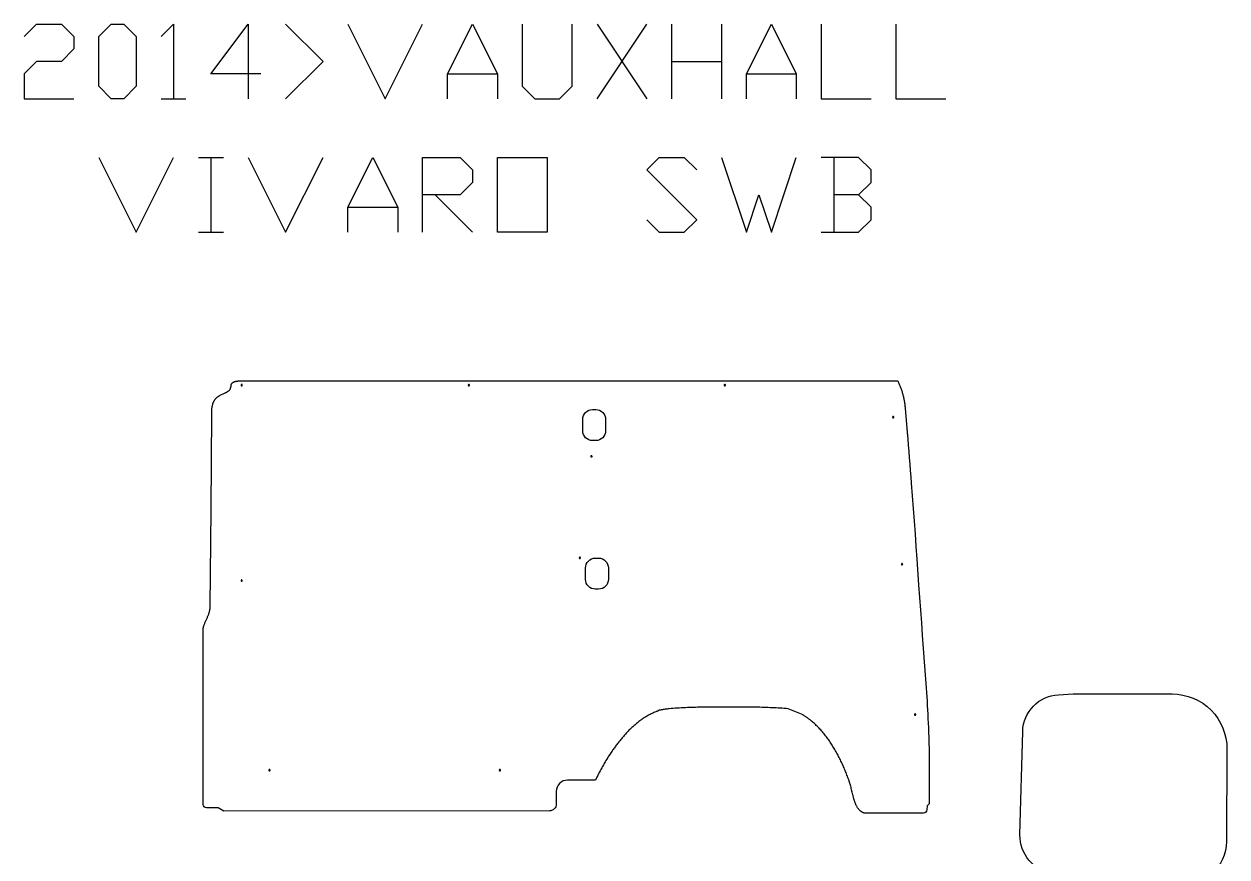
# Model space of a CAD drawing. Extents: x 808 to 5968, y -4269 to 1541.
# Drawn here: x 2157 to 5837, y -1007 to 1541 of the extents above; entities that cross this region are included whole.
import ezdxf

# ---------------------------------------------------------------- set-up
doc = ezdxf.new("R2010")
doc.units = 0
doc.layers.add('Default Layer', color=1, linetype='CONTINUOUS')

msp = doc.modelspace()

# ---------------------------------------------------------------- linework, layer by layer
at = {"layer": 'Default Layer'}
for points in [[(2157.4, 1502.7), (2195.5, 1540.8), (2271.7, 1540.8), (2309.8, 1502.7), (2309.8, 1464.6), (2271.7, 1426.5), (2195.5, 1426.5), (2157.4, 1388.4), (2157.4, 1312.2), (2309.8, 1312.2)], [(2576.5, 1502.7), (2614.6, 1540.8), (2614.6, 1312.2)], [(2881.3, 1388.4), (2728.9, 1388.4), (2843.2, 1540.8), (2843.2, 1312.2)], [(2957.5, 1540.8), (3071.8, 1426.5), (2957.5, 1312.2)], [(3148, 1540.8), (3262.3, 1312.2), (3376.6, 1540.8)], [(3452.8, 1312.2), (3452.8, 1388.4), (3529, 1540.8), (3605.2, 1388.4), (3605.2, 1312.2)], [(3681.4, 1540.8), (3681.4, 1350.3), (3719.5, 1312.2), (3795.7, 1312.2), (3833.8, 1350.3), (3833.8, 1540.8)], [(3910, 1312.2), (4062.4, 1540.8)], [(3910, 1540.8), (4062.4, 1312.2)], [(4138.6, 1312.2), (4138.6, 1540.8)], [(4291, 1540.8), (4291, 1312.2)], [(4367.2, 1312.2), (4367.2, 1388.4), (4443.4, 1540.8), (4519.6, 1388.4), (4519.6, 1312.2)], [(4595.8, 1540.8), (4595.8, 1312.2), (4748.2, 1312.2)], [(4824.4, 1540.8), (4824.4, 1312.2), (4976.8, 1312.2)], [(4138.6, 1426.5), (4291, 1426.5)], [(3452.8, 1388.4), (3605.2, 1388.4)], [(4367.2, 1388.4), (4519.6, 1388.4)], [(2576.5, 1312.2), (2652.7, 1312.2)], [(2386, 1132.6), (2500.3, 904), (2614.6, 1132.6)], [(2690.8, 1132.6), (2767, 1132.6)], [(2728.9, 1132.6), (2728.9, 904)], [(2843.2, 1132.6), (2957.5, 904), (3071.8, 1132.6)], [(3148, 904), (3148, 980.2), (3224.2, 1132.6), (3300.4, 980.2), (3300.4, 904)], [(3376.6, 904), (3376.6, 1132.6), (3490.9, 1132.6), (3529, 1094.5), (3529, 1056.4), (3490.9, 1018.3), (3376.6, 1018.3)], [(4062.4, 942.1), (4100.5, 904), (4176.7, 904), (4214.8, 942.1), (4062.4, 1094.5), (4100.5, 1132.6), (4176.7, 1132.6), (4214.8, 1094.5)], [(4291, 1132.6), (4367.2, 904), (4405.3, 1018.3), (4443.4, 904), (4519.6, 1132.6)], [(4710.1, 1018.3), (4748.2, 1056.4), (4748.2, 1094.5), (4710.1, 1132.6), (4595.8, 1132.6)], [(4633.9, 1132.6), (4633.9, 904)], [(3414.7, 1018.3), (3529, 904)], [(4595.8, 904), (4710.1, 904), (4748.2, 942.1), (4748.2, 980.2), (4710.1, 1018.3), (4633.9, 1018.3)], [(3148, 980.2), (3300.4, 980.2)], [(2690.8, 904), (2767, 904)]]:
    msp.add_lwpolyline(points, dxfattribs=at)
for points in [[(2424.1, 1312.2), (2386, 1350.3), (2386, 1502.7), (2424.1, 1540.8), (2462.2, 1540.8), (2500.3, 1502.7), (2500.3, 1350.3), (2462.2, 1312.2), (2424.1, 1312.2)], [(3605.2, 904), (3605.2, 1132.6), (3757.6, 1132.6), (3757.6, 904), (3605.2, 904)], [(2825, 436.2), (2825, 436.4), (2824.9, 436.6), (2824.9, 436.8), (2824.8, 436.9), (2824.7, 437.1), (2824.6, 437.3), (2824.5, 437.4), (2824.4, 437.6), (2824.3, 437.7), (2824.1, 437.8), (2823.9, 437.9), (2823.8, 438), (2823.6, 438.1), (2823.4, 438.1), (2823.2, 438.2), (2823, 438.2), (2822.8, 438.2), (2822.6, 438.1), (2822.4, 438.1), (2822.2, 438), (2822, 437.9), (2821.9, 437.8), (2821.7, 437.7), (2821.6, 437.6), (2821.4, 437.4), (2821.3, 437.3), (2821.2, 437.1), (2821.1, 436.9), (2821.1, 436.8), (2821, 436.6), (2821, 436.4), (2821, 436.2), (2821, 436), (2821, 435.8), (2821.1, 435.6), (2821.1, 435.4), (2821.2, 435.2), (2821.3, 435), (2821.4, 434.9), (2821.6, 434.7), (2821.7, 434.6), (2821.9, 434.5), (2822, 434.4), (2822.2, 434.3), (2822.4, 434.3), (2822.6, 434.2), (2822.8, 434.2), (2823, 434.2), (2823.2, 434.2), (2823.4, 434.2), (2823.6, 434.3), (2823.8, 434.3), (2823.9, 434.4), (2824.1, 434.5), (2824.3, 434.6), (2824.4, 434.7), (2824.5, 434.9), (2824.6, 435), (2824.7, 435.2), (2824.8, 435.4), (2824.9, 435.6), (2824.9, 435.8), (2825, 436), (2825, 436.2)], [(3520, 436.2), (3520, 436.4), (3519.9, 436.6), (3519.9, 436.8), (3519.8, 436.9), (3519.7, 437.1), (3519.6, 437.3), (3519.5, 437.4), (3519.4, 437.6), (3519.3, 437.7), (3519.1, 437.8), (3518.9, 437.9), (3518.8, 438), (3518.6, 438.1), (3518.4, 438.1), (3518.2, 438.2), (3518, 438.2), (3517.8, 438.2), (3517.6, 438.1), (3517.4, 438.1), (3517.2, 438), (3517, 437.9), (3516.9, 437.8), (3516.7, 437.7), (3516.6, 437.6), (3516.4, 437.4), (3516.3, 437.3), (3516.2, 437.1), (3516.1, 436.9), (3516.1, 436.8), (3516, 436.6), (3516, 436.4), (3516, 436.2), (3516, 436), (3516, 435.8), (3516.1, 435.6), (3516.1, 435.4), (3516.2, 435.2), (3516.3, 435), (3516.4, 434.9), (3516.6, 434.7), (3516.7, 434.6), (3516.9, 434.5), (3517, 434.4), (3517.2, 434.3), (3517.4, 434.3), (3517.6, 434.2), (3517.8, 434.2), (3518, 434.2), (3518.2, 434.2), (3518.4, 434.2), (3518.6, 434.3), (3518.8, 434.3), (3518.9, 434.4), (3519.1, 434.5), (3519.3, 434.6), (3519.4, 434.7), (3519.5, 434.9), (3519.6, 435), (3519.7, 435.2), (3519.8, 435.4), (3519.9, 435.6), (3519.9, 435.8), (3520, 436), (3520, 436.2)], [(4303, 436.2), (4303, 436.4), (4302.9, 436.6), (4302.9, 436.8), (4302.8, 436.9), (4302.7, 437.1), (4302.6, 437.3), (4302.5, 437.4), (4302.4, 437.6), (4302.3, 437.7), (4302.1, 437.8), (4301.9, 437.9), (4301.8, 438), (4301.6, 438.1), (4301.4, 438.1), (4301.2, 438.2), (4301, 438.2), (4300.8, 438.2), (4300.6, 438.1), (4300.4, 438.1), (4300.2, 438), (4300, 437.9), (4299.9, 437.8), (4299.7, 437.7), (4299.6, 437.6), (4299.4, 437.4), (4299.3, 437.3), (4299.2, 437.1), (4299.1, 436.9), (4299.1, 436.8), (4299, 436.6), (4299, 436.4), (4299, 436.2), (4299, 436), (4299, 435.8), (4299.1, 435.6), (4299.1, 435.4), (4299.2, 435.2), (4299.3, 435), (4299.4, 434.9), (4299.6, 434.7), (4299.7, 434.6), (4299.9, 434.5), (4300, 434.4), (4300.2, 434.3), (4300.4, 434.3), (4300.6, 434.2), (4300.8, 434.2), (4301, 434.2), (4301.2, 434.2), (4301.4, 434.2), (4301.6, 434.3), (4301.8, 434.3), (4301.9, 434.4), (4302.1, 434.5), (4302.3, 434.6), (4302.4, 434.7), (4302.5, 434.9), (4302.6, 435), (4302.7, 435.2), (4302.8, 435.4), (4302.9, 435.6), (4302.9, 435.8), (4303, 436), (4303, 436.2)], [(4818, 338.2), (4818, 338.4), (4817.9, 338.6), (4817.9, 338.8), (4817.8, 338.9), (4817.7, 339.1), (4817.6, 339.3), (4817.5, 339.4), (4817.4, 339.6), (4817.3, 339.7), (4817.1, 339.8), (4816.9, 339.9), (4816.8, 340), (4816.6, 340.1), (4816.4, 340.1), (4816.2, 340.2), (4816, 340.2), (4815.8, 340.2), (4815.6, 340.1), (4815.4, 340.1), (4815.2, 340), (4815, 339.9), (4814.9, 339.8), (4814.7, 339.7), (4814.6, 339.6), (4814.4, 339.4), (4814.3, 339.3), (4814.2, 339.1), (4814.1, 338.9), (4814.1, 338.8), (4814, 338.6), (4814, 338.4), (4814, 338.2), (4814, 338), (4814, 337.8), (4814.1, 337.6), (4814.1, 337.4), (4814.2, 337.2), (4814.3, 337), (4814.4, 336.9), (4814.6, 336.7), (4814.7, 336.6), (4814.9, 336.5), (4815, 336.4), (4815.2, 336.3), (4815.4, 336.3), (4815.6, 336.2), (4815.8, 336.2), (4816, 336.2), (4816.2, 336.2), (4816.4, 336.2), (4816.6, 336.3), (4816.8, 336.3), (4816.9, 336.4), (4817.1, 336.5), (4817.3, 336.6), (4817.4, 336.7), (4817.5, 336.9), (4817.6, 337), (4817.7, 337.2), (4817.8, 337.4), (4817.9, 337.6), (4817.9, 337.8), (4818, 338), (4818, 338.2)], [(3895, 218.2), (3895, 218.4), (3894.9, 218.6), (3894.9, 218.8), (3894.8, 218.9), (3894.7, 219.1), (3894.6, 219.3), (3894.5, 219.4), (3894.4, 219.6), (3894.3, 219.7), (3894.1, 219.8), (3893.9, 219.9), (3893.8, 220), (3893.6, 220.1), (3893.4, 220.1), (3893.2, 220.2), (3893, 220.2), (3892.8, 220.2), (3892.6, 220.1), (3892.4, 220.1), (3892.2, 220), (3892, 219.9), (3891.9, 219.8), (3891.7, 219.7), (3891.6, 219.6), (3891.4, 219.4), (3891.3, 219.3), (3891.2, 219.1), (3891.1, 218.9), (3891.1, 218.8), (3891, 218.6), (3891, 218.4), (3891, 218.2), (3891, 218), (3891, 217.8), (3891.1, 217.6), (3891.1, 217.4), (3891.2, 217.2), (3891.3, 217), (3891.4, 216.9), (3891.6, 216.7), (3891.7, 216.6), (3891.9, 216.5), (3892, 216.4), (3892.2, 216.3), (3892.4, 216.3), (3892.6, 216.2), (3892.8, 216.2), (3893, 216.2), (3893.2, 216.2), (3893.4, 216.2), (3893.6, 216.3), (3893.8, 216.3), (3893.9, 216.4), (3894.1, 216.5), (3894.3, 216.6), (3894.4, 216.7), (3894.5, 216.9), (3894.6, 217), (3894.7, 217.2), (3894.8, 217.4), (3894.9, 217.6), (3894.9, 217.8), (3895, 218), (3895, 218.2)], [(3859.5, -92.1), (3859.5, -91.9), (3859.5, -91.7), (3859.4, -91.5), (3859.4, -91.3), (3859.3, -91.2), (3859.2, -91), (3859.1, -90.8), (3858.9, -90.7), (3858.8, -90.6), (3858.7, -90.5), (3858.5, -90.4), (3858.3, -90.3), (3858.1, -90.2), (3857.9, -90.2), (3857.7, -90.1), (3857.5, -90.1), (3857.3, -90.1), (3857.1, -90.2), (3856.9, -90.2), (3856.8, -90.3), (3856.6, -90.4), (3856.4, -90.5), (3856.3, -90.6), (3856.1, -90.7), (3856, -90.8), (3855.9, -91), (3855.8, -91.2), (3855.7, -91.3), (3855.6, -91.5), (3855.6, -91.7), (3855.5, -91.9), (3855.5, -92.1), (3855.5, -92.3), (3855.6, -92.5), (3855.6, -92.7), (3855.7, -92.9), (3855.8, -93.1), (3855.9, -93.2), (3856, -93.4), (3856.1, -93.5), (3856.3, -93.7), (3856.4, -93.8), (3856.6, -93.9), (3856.8, -94), (3856.9, -94), (3857.1, -94.1), (3857.3, -94.1), (3857.5, -94.1), (3857.7, -94.1), (3857.9, -94.1), (3858.1, -94), (3858.3, -94), (3858.5, -93.9), (3858.7, -93.8), (3858.8, -93.7), (3858.9, -93.5), (3859.1, -93.4), (3859.2, -93.2), (3859.3, -93.1), (3859.4, -92.9), (3859.4, -92.7), (3859.5, -92.5), (3859.5, -92.3), (3859.5, -92.1)], [(4845, -111.8), (4845, -111.6), (4844.9, -111.4), (4844.9, -111.2), (4844.8, -111.1), (4844.7, -110.9), (4844.6, -110.7), (4844.5, -110.6), (4844.4, -110.4), (4844.3, -110.3), (4844.1, -110.2), (4843.9, -110.1), (4843.8, -110), (4843.6, -109.9), (4843.4, -109.9), (4843.2, -109.8), (4843, -109.8), (4842.8, -109.8), (4842.6, -109.9), (4842.4, -109.9), (4842.2, -110), (4842, -110.1), (4841.9, -110.2), (4841.7, -110.3), (4841.6, -110.4), (4841.4, -110.6), (4841.3, -110.7), (4841.2, -110.9), (4841.1, -111.1), (4841.1, -111.2), (4841, -111.4), (4841, -111.6), (4841, -111.8), (4841, -112), (4841, -112.2), (4841.1, -112.4), (4841.1, -112.6), (4841.2, -112.8), (4841.3, -113), (4841.4, -113.1), (4841.6, -113.3), (4841.7, -113.4), (4841.9, -113.5), (4842, -113.6), (4842.2, -113.7), (4842.4, -113.7), (4842.6, -113.8), (4842.8, -113.8), (4843, -113.8), (4843.2, -113.8), (4843.4, -113.8), (4843.6, -113.7), (4843.8, -113.7), (4843.9, -113.6), (4844.1, -113.5), (4844.3, -113.4), (4844.4, -113.3), (4844.5, -113.1), (4844.6, -113), (4844.7, -112.8), (4844.8, -112.6), (4844.9, -112.4), (4844.9, -112.2), (4845, -112), (4845, -111.8)], [(2825, -161.8), (2825, -161.6), (2824.9, -161.4), (2824.9, -161.2), (2824.8, -161.1), (2824.7, -160.9), (2824.6, -160.7), (2824.5, -160.6), (2824.4, -160.4), (2824.3, -160.3), (2824.1, -160.2), (2823.9, -160.1), (2823.8, -160), (2823.6, -159.9), (2823.4, -159.9), (2823.2, -159.8), (2823, -159.8), (2822.8, -159.8), (2822.6, -159.9), (2822.4, -159.9), (2822.2, -160), (2822, -160.1), (2821.9, -160.2), (2821.7, -160.3), (2821.6, -160.4), (2821.4, -160.6), (2821.3, -160.7), (2821.2, -160.9), (2821.1, -161.1), (2821.1, -161.2), (2821, -161.4), (2821, -161.6), (2821, -161.8), (2821, -162), (2821, -162.2), (2821.1, -162.4), (2821.1, -162.6), (2821.2, -162.8), (2821.3, -163), (2821.4, -163.1), (2821.6, -163.3), (2821.7, -163.4), (2821.9, -163.5), (2822, -163.6), (2822.2, -163.7), (2822.4, -163.7), (2822.6, -163.8), (2822.8, -163.8), (2823, -163.8), (2823.2, -163.8), (2823.4, -163.8), (2823.6, -163.7), (2823.8, -163.7), (2823.9, -163.6), (2824.1, -163.5), (2824.3, -163.4), (2824.4, -163.3), (2824.5, -163.1), (2824.6, -163), (2824.7, -162.8), (2824.8, -162.6), (2824.9, -162.4), (2824.9, -162.2), (2825, -162), (2825, -161.8)], [(4885, -571.8), (4885, -571.6), (4884.9, -571.4), (4884.9, -571.2), (4884.8, -571.1), (4884.7, -570.9), (4884.6, -570.7), (4884.5, -570.6), (4884.4, -570.4), (4884.3, -570.3), (4884.1, -570.2), (4883.9, -570.1), (4883.8, -570), (4883.6, -569.9), (4883.4, -569.9), (4883.2, -569.8), (4883, -569.8), (4882.8, -569.8), (4882.6, -569.9), (4882.4, -569.9), (4882.2, -570), (4882, -570.1), (4881.9, -570.2), (4881.7, -570.3), (4881.6, -570.4), (4881.4, -570.6), (4881.3, -570.7), (4881.2, -570.9), (4881.1, -571.1), (4881.1, -571.2), (4881, -571.4), (4881, -571.6), (4881, -571.8), (4881, -572), (4881, -572.2), (4881.1, -572.4), (4881.1, -572.6), (4881.2, -572.8), (4881.3, -573), (4881.4, -573.1), (4881.6, -573.3), (4881.7, -573.4), (4881.9, -573.5), (4882, -573.6), (4882.2, -573.7), (4882.4, -573.7), (4882.6, -573.8), (4882.8, -573.8), (4883, -573.8), (4883.2, -573.8), (4883.4, -573.8), (4883.6, -573.7), (4883.8, -573.7), (4883.9, -573.6), (4884.1, -573.5), (4884.3, -573.4), (4884.4, -573.3), (4884.5, -573.1), (4884.6, -573), (4884.7, -572.8), (4884.8, -572.6), (4884.9, -572.4), (4884.9, -572.2), (4885, -572), (4885, -571.8)], [(2910, -741.8), (2910, -741.6), (2909.9, -741.4), (2909.9, -741.2), (2909.8, -741.1), (2909.7, -740.9), (2909.6, -740.7), (2909.5, -740.6), (2909.4, -740.4), (2909.3, -740.3), (2909.1, -740.2), (2908.9, -740.1), (2908.8, -740), (2908.6, -739.9), (2908.4, -739.9), (2908.2, -739.8), (2908, -739.8), (2907.8, -739.8), (2907.6, -739.9), (2907.4, -739.9), (2907.2, -740), (2907, -740.1), (2906.9, -740.2), (2906.7, -740.3), (2906.6, -740.4), (2906.4, -740.6), (2906.3, -740.7), (2906.2, -740.9), (2906.1, -741.1), (2906.1, -741.2), (2906, -741.4), (2906, -741.6), (2906, -741.8), (2906, -742), (2906, -742.2), (2906.1, -742.4), (2906.1, -742.6), (2906.2, -742.8), (2906.3, -743), (2906.4, -743.1), (2906.6, -743.3), (2906.7, -743.4), (2906.9, -743.5), (2907, -743.6), (2907.2, -743.7), (2907.4, -743.7), (2907.6, -743.8), (2907.8, -743.8), (2908, -743.8), (2908.2, -743.8), (2908.4, -743.8), (2908.6, -743.7), (2908.8, -743.7), (2908.9, -743.6), (2909.1, -743.5), (2909.3, -743.4), (2909.4, -743.3), (2909.5, -743.1), (2909.6, -743), (2909.7, -742.8), (2909.8, -742.6), (2909.9, -742.4), (2909.9, -742.2), (2910, -742), (2910, -741.8)], [(3615, -741.8), (3615, -741.6), (3614.9, -741.4), (3614.9, -741.2), (3614.8, -741.1), (3614.7, -740.9), (3614.6, -740.7), (3614.5, -740.6), (3614.4, -740.4), (3614.3, -740.3), (3614.1, -740.2), (3613.9, -740.1), (3613.8, -740), (3613.6, -739.9), (3613.4, -739.9), (3613.2, -739.8), (3613, -739.8), (3612.8, -739.8), (3612.6, -739.9), (3612.4, -739.9), (3612.2, -740), (3612, -740.1), (3611.9, -740.2), (3611.7, -740.3), (3611.6, -740.4), (3611.4, -740.6), (3611.3, -740.7), (3611.2, -740.9), (3611.1, -741.1), (3611.1, -741.2), (3611, -741.4), (3611, -741.6), (3611, -741.8), (3611, -742), (3611, -742.2), (3611.1, -742.4), (3611.1, -742.6), (3611.2, -742.8), (3611.3, -743), (3611.4, -743.1), (3611.6, -743.3), (3611.7, -743.4), (3611.9, -743.5), (3612, -743.6), (3612.2, -743.7), (3612.4, -743.7), (3612.6, -743.8), (3612.8, -743.8), (3613, -743.8), (3613.2, -743.8), (3613.4, -743.8), (3613.6, -743.7), (3613.8, -743.7), (3613.9, -743.6), (3614.1, -743.5), (3614.3, -743.4), (3614.4, -743.3), (3614.5, -743.1), (3614.6, -743), (3614.7, -742.8), (3614.8, -742.6), (3614.9, -742.4), (3614.9, -742.2), (3615, -742), (3615, -741.8)]]:
    msp.add_lwpolyline(points, close=True, dxfattribs=at)
for points in [[(3785.1, -846.1, -0.414214), (3765.1, -866.1), (2768.4, -866.7), (2751.4, -857), (2715.2, -856.9, -0.413634), (2705.2, -846.9), (2705.5, -307.9), (2705.7, -306.8), (2705.9, -305.7), (2706.2, -304.6), (2706.5, -303.6), (2706.7, -302.5), (2707.1, -301.4), (2707.7, -299.3), (2708.4, -297.2), (2709.2, -295.1), (2710, -293), (2710.8, -290.9), (2711.7, -288.9), (2712.5, -286.8), (2713.4, -284.8), (2714.4, -282.7), (2716.2, -278.7), (2718, -274.6), (2718.9, -272.5), (2719.8, -270.5), (2720.6, -268.4), (2721.4, -266.4), (2722.2, -264.3), (2722.9, -262.2), (2723.6, -260.1), (2723.9, -259), (2724.2, -258), (2724.5, -256.9), (2724.8, -255.8), (2725.1, -254.8), (2725.3, -253.7), (2725.5, -252.6), (2725.7, -251.5), (2725.9, -250.4), (2726.1, -249.3), (2726.2, -248.2), (2726.3, -247.1), (2726.4, -246), (2726.5, -244.9), (2726.5, -243.8), (2726.5, -242.6), (2726.5, -241.5), (2726.5, -240.3), (2729.2, 55.1), (2731.8, 350.6), (2731.7, 352.4), (2731.7, 354.3), (2731.7, 356.1), (2731.7, 357.9), (2731.8, 359.8), (2731.8, 361.7), (2732, 363.5), (2732.2, 365.4), (2732.4, 367.3), (2732.7, 369.1), (2733, 371), (2733.4, 372.8), (2733.8, 374.7), (2734.3, 376.5), (2734.8, 378.3), (2735.3, 380), (2735.7, 380.9), (2736, 381.8), (2736.3, 382.6), (2736.7, 383.5), (2737, 384.3), (2737.4, 385.2), (2737.8, 386), (2738.2, 386.8), (2738.6, 387.6), (2739.1, 388.4), (2739.5, 389.2), (2740, 390), (2740.5, 390.7), (2741, 391.5), (2741.5, 392.2), (2742.1, 393), (2742.6, 393.7), (2743.2, 394.4), (2743.8, 395.1), (2744.4, 395.7), (2745, 396.4), (2745.6, 397.1), (2746.3, 397.7), (2747, 398.3), (2747.6, 398.9), (2748.3, 399.5), (2749.1, 400.1), (2749.8, 400.6), (2750.6, 401.2), (2751.4, 401.7), (2752.2, 402.2), (2753, 402.7), (2754.1, 403.3), (2755.2, 403.9), (2756.3, 404.4), (2757.3, 405), (2759.5, 406.1), (2761.7, 407.1), (2766.1, 409.1), (2768.3, 410.1), (2770.4, 411.1), (2772.6, 412.2), (2773.6, 412.7), (2774.7, 413.2), (2775.7, 413.8), (2776.8, 414.4), (2777.8, 415), (2778.8, 415.6), (2779.8, 416.2), (2780.8, 416.9), (2781.8, 417.6), (2782.8, 418.3), (2783.8, 419.1), (2784.7, 419.8), (2785.6, 420.6), (2786.6, 421.5), (2787.4, 423.2), (2788.1, 424.7), (2788.8, 426.1), (2789.1, 426.7), (2789.3, 427.4), (2789.6, 428.1), (2789.8, 428.8), (2790, 429.5), (2790.2, 430.2), (2790.3, 430.9), (2790.4, 431.8), (2790.5, 432.6), (2790.5, 433.5), (2790.5, 434.1), (2790.6, 434.6), (2790.6, 435.1), (2790.7, 435.6), (2790.8, 436.1), (2790.9, 436.6), (2791, 437.1), (2791.1, 437.5), (2791.3, 438), (2791.4, 438.4), (2791.6, 438.8), (2791.8, 439.2), (2792, 439.6), (2792.2, 440), (2792.4, 440.4), (2792.6, 440.8), (2792.9, 441.1), (2793.1, 441.5), (2793.7, 442.1), (2794.3, 442.8), (2794.9, 443.4), (2795.6, 443.9), (2796.3, 444.4), (2797, 444.9), (2797.8, 445.3), (2798.6, 445.7), (2799.4, 446.1), (2800.2, 446.5), (2801.1, 446.8), (2802, 447.1), (2802.9, 447.4), (2803.8, 447.6), (2804.7, 447.8), (2805.7, 448), (2806.6, 448.2), (2807.6, 448.3), (2808.6, 448.4), (2809.5, 448.6), (2810.5, 448.7), (2811.5, 448.7), (2812.4, 448.8), (2812.4, 448.9), (3295.6, 448.9), (3772.8, 448.9), (4250, 448.9), (4830.4, 448.9), (4831.5, 446.4), (4832.6, 443.9), (4833.7, 441.5), (4834.7, 439), (4835.7, 436.5), (4836.7, 434), (4837.7, 431.5), (4838.7, 428.9), (4839.6, 426.4), (4840.5, 423.9), (4841.3, 421.3), (4842.2, 418.8), (4843, 416.2), (4843.7, 413.6), (4844.5, 411), (4845.2, 408.4), (4845.9, 405.8), (4846.5, 403.2), (4847.2, 400.6), (4847.8, 398), (4848.3, 395.4), (4848.9, 392.7), (4849.4, 390.1), (4849.9, 387.4), (4850.3, 384.8), (4850.7, 382.1), (4851.1, 379.4), (4851.4, 376.8), (4851.7, 374.1), (4852, 371.4), (4852.3, 368.7), (4852.5, 366), (4858.7, 291.3), (4860.4, 271.9), (4862, 252.5), (4863.6, 233.1), (4865.1, 213.7), (4866.7, 194.3), (4868.2, 174.9), (4869.7, 155.5), (4871.2, 136.1), (4874.2, 97.3), (4877.1, 58.5), (4880, 19.7), (4882.8, -19.1), (4885.6, -57.9), (4888.4, -96.7), (4893.8, -174.3), (4899.3, -251.9), (4902.1, -290.7), (4904.9, -329.6), (4906.9, -356.3), (4908.9, -383.1), (4910.9, -409.9), (4912.9, -436.7), (4913.9, -450.1), (4914.8, -463.5), (4915.8, -476.9), (4916.7, -490.3), (4917.6, -503.7), (4918.5, -517.1), (4919.4, -530.5), (4920.2, -543.9), (4921, -557.3), (4921.7, -570.7), (4922.4, -584.1), (4923, -597.5), (4923.6, -610.9), (4924.2, -624.3), (4924.4, -631), (4924.6, -637.7), (4924.8, -644.4), (4925, -651.1), (4925.2, -657.8), (4925.4, -664.6), (4925.5, -671.3), (4925.7, -678), (4925.8, -684.7), (4925.9, -691.4), (4926, -698.1), (4926, -704.8), (4926, -711.5), (4926.1, -718.3), (4926.1, -725), (4926, -731.7), (4926, -738.4), (4925.9, -745.1), (4925.8, -751.9), (4925.7, -758.6), (4925.7, -844.6), (4919.5, -851.1), (4918.8, -863.6, -0.396886), (4908.8, -873.1), (4727.5, -873.3), (4726.7, -873), (4725.9, -872.7), (4725.2, -872.4), (4724.5, -872.1), (4723.7, -871.8), (4723, -871.5), (4722.3, -871.1), (4721.6, -870.8), (4721, -870.4), (4720.3, -870), (4719.6, -869.6), (4719, -869.1), (4718.3, -868.7), (4717.7, -868.3), (4717.1, -867.8), (4716.5, -867.3), (4715.9, -866.8), (4715.3, -866.3), (4714.7, -865.8), (4714.1, -865.2), (4713.6, -864.7), (4713, -864.1), (4711.9, -863), (4710.9, -861.8), (4709.9, -860.5), (4708.9, -859.2), (4707.9, -857.9), (4707, -856.5), (4706.1, -855.1), (4705.3, -853.6), (4704.4, -852.2), (4703.6, -850.6), (4702.9, -849.1), (4702.1, -847.5), (4701.4, -845.8), (4700.7, -844.2), (4700, -842.5), (4699.3, -840.8), (4698.7, -839.1), (4698.1, -837.3), (4697.5, -835.6), (4696.9, -833.8), (4696.3, -832), (4695.7, -830.1), (4695.2, -828.3), (4694.7, -826.5), (4694.2, -824.6), (4693.2, -820.8), (4692.2, -817.1), (4691.3, -813.3), (4690.4, -809.5), (4688.7, -802), (4687.8, -798.3), (4686.9, -794.6), (4686.1, -791), (4685.2, -787.5), (4684.2, -784.1), (4683.8, -782.4), (4683.3, -780.8), (4682.8, -779.2), (4682.3, -777.6), (4681.7, -776), (4681.2, -774.5), (4679.9, -770.9), (4678.6, -767.4), (4677.3, -763.8), (4675.9, -760.2), (4674.5, -756.6), (4673.1, -753), (4671.7, -749.4), (4670.2, -745.9), (4668.8, -742.3), (4667.3, -738.7), (4665.7, -735.1), (4664.2, -731.5), (4662.6, -728), (4661, -724.4), (4659.4, -720.9), (4657.7, -717.3), (4656.1, -713.8), (4654.3, -710.2), (4652.6, -706.7), (4650.9, -703.2), (4649.1, -699.7), (4647.3, -696.2), (4645.4, -692.7), (4643.5, -689.3), (4641.6, -685.8), (4639.7, -682.4), (4637.7, -679), (4635.7, -675.6), (4633.7, -672.3), (4631.7, -668.9), (4629.6, -665.6), (4627.5, -662.3), (4625.3, -659), (4623.1, -655.7), (4620.9, -652.5), (4618.7, -649.3), (4616.4, -646.1), (4614.1, -642.9), (4611.7, -639.8), (4609.3, -636.7), (4606.9, -633.6), (4604.4, -630.6), (4602, -627.6), (4599.4, -624.6), (4596.9, -621.6), (4594.3, -618.7), (4591.6, -615.9), (4589, -613), (4586.2, -610.2), (4583.5, -607.4), (4580.7, -604.7), (4577.9, -602), (4575, -599.4), (4572.1, -596.8), (4569.2, -594.2), (4566.2, -591.7), (4564.7, -590.4), (4563.1, -589.2), (4561.6, -588), (4560.1, -586.8), (4558.5, -585.6), (4557, -584.4), (4555.4, -583.2), (4553.8, -582), (4552.2, -580.9), (4550.6, -579.7), (4549, -578.6), (4547.4, -577.5), (4545.7, -576.4), (4544.1, -575.3), (4542.4, -574.2), (4540.8, -573.1), (4541, -572.8), (4494.4, -553.8), (4488.3, -553.3), (4482.2, -552.9), (4476, -552.5), (4469.9, -552.1), (4463.8, -551.8), (4457.6, -551.5), (4451.5, -551.1), (4445.3, -550.8), (4439.2, -550.6), (4433, -550.3), (4426.9, -550.1), (4420.7, -549.9), (4414.5, -549.7), (4408.3, -549.5), (4402.2, -549.3), (4396, -549.2), (4389.8, -549.1), (4383.7, -549), (4377.5, -548.9), (4371.3, -548.8), (4359, -548.7), (4346.6, -548.6), (4334.3, -548.6), (4322, -548.7), (4309.6, -548.8), (4297.4, -548.9), (4285.1, -549), (4272.8, -549.1), (4248.1, -549.2), (4235.7, -549.3), (4229.6, -549.4), (4223.4, -549.4), (4217.2, -549.5), (4211, -549.6), (4204.9, -549.8), (4198.7, -549.9), (4192.5, -550.1), (4186.3, -550.4), (4180.2, -550.6), (4174, -550.9), (4167.9, -551.2), (4161.7, -551.6), (4155.6, -552), (4149.4, -552.5), (4143.3, -553), (4137.2, -553.6), (4131.1, -554.2), (4128, -554.5), (4125, -554.9), (4121.9, -555.3), (4118.9, -555.6), (4115.8, -556), (4112.8, -556.5), (4109.8, -556.9), (4106.7, -557.3), (4103.7, -557.8), (4100.7, -558.3), (4100.1, -558.7), (4099.5, -559), (4098.9, -559.4), (4098.2, -559.7), (4097.5, -560), (4096.9, -560.3), (4095.5, -560.9), (4094, -561.4), (4092.6, -562), (4091.1, -562.5), (4089.7, -563.1), (4086.7, -564.3), (4083.9, -565.6), (4081, -566.9), (4078.2, -568.2), (4075.3, -569.6), (4072.5, -571), (4069.8, -572.5), (4067, -574), (4064.3, -575.5), (4061.6, -577.1), (4058.9, -578.7), (4056.3, -580.3), (4053.6, -582), (4051, -583.7), (4048.5, -585.5), (4045.9, -587.3), (4043.3, -589.1), (4040.8, -591), (4038.3, -592.8), (4035.9, -594.7), (4033.4, -596.7), (4031, -598.7), (4028.5, -600.7), (4026.2, -602.7), (4023.8, -604.8), (4021.4, -606.8), (4019.1, -608.9), (4016.8, -611.1), (4014.5, -613.2), (4012.2, -615.4), (4010, -617.6), (4007.7, -619.9), (4005.5, -622.1), (4003.3, -624.4), (4001.1, -626.7), (3999, -629), (3996.8, -631.3), (3994.7, -633.7), (3992.6, -636), (3990.5, -638.4), (3988.5, -640.8), (3986.4, -643.2), (3984.4, -645.7), (3982.4, -648.1), (3980.4, -650.6), (3978.4, -653.1), (3976.4, -655.5), (3974.5, -658), (3972.6, -660.6), (3970.7, -663.1), (3968.8, -665.6), (3966.9, -668.1), (3965, -670.7), (3963.2, -673.3), (3961.3, -675.8), (3959.5, -678.4), (3957.7, -681), (3955.9, -683.5), (3952.4, -688.7), (3948.9, -693.9), (3945.5, -699.1), (3942.7, -703.4), (3940, -707.8), (3937.2, -712.2), (3934.6, -716.6), (3931.9, -721.1), (3929.3, -725.6), (3926.7, -730.2), (3924.2, -734.7), (3921.7, -739.3), (3919.2, -743.9), (3916.8, -748.6), (3914.4, -753.3), (3912.1, -758), (3909.8, -762.7), (3907.5, -767.4), (3905.3, -772.2), (3820.1, -772.2, 0.414214), (3785.1, -807.2), (3785.1, -846.1)], [(3896.3, 266.6, -0.414214), (3866.3, 296.6), (3866.3, 331.6, -0.414214), (3896.3, 361.6), (3906.3, 361.6, -0.414214), (3936.3, 331.6), (3936.3, 296.6, -0.414214), (3906.3, 266.6), (3896.3, 266.6)], [(3904.8, -188.1, -0.414214), (3874.8, -158.1), (3874.8, -123.1, -0.414214), (3904.8, -93.1), (3914.8, -93.1, -0.414214), (3944.8, -123.1), (3944.8, -158.1, -0.414214), (3914.8, -188.1), (3904.8, -188.1)], [(5366.6, -508.7), (5669.4, -508.7, -0.416145), (5836.8, -677.3), (5835, -960.2, -0.208745), (5791, -1059.3, -0.208745), (5688.4, -1094.4), (5439.4, -1073.9), (5356.2, -1064.5), (5302.9, -1056.9, -0.380722), (5203.8, -939.5), (5212.1, -623.4, -0.391707), (5321.6, -511), (5366.6, -508.7)]]:
    msp.add_lwpolyline(points, format="xyb", close=True, dxfattribs=at)

doc.saveas('drawing.dxf')
